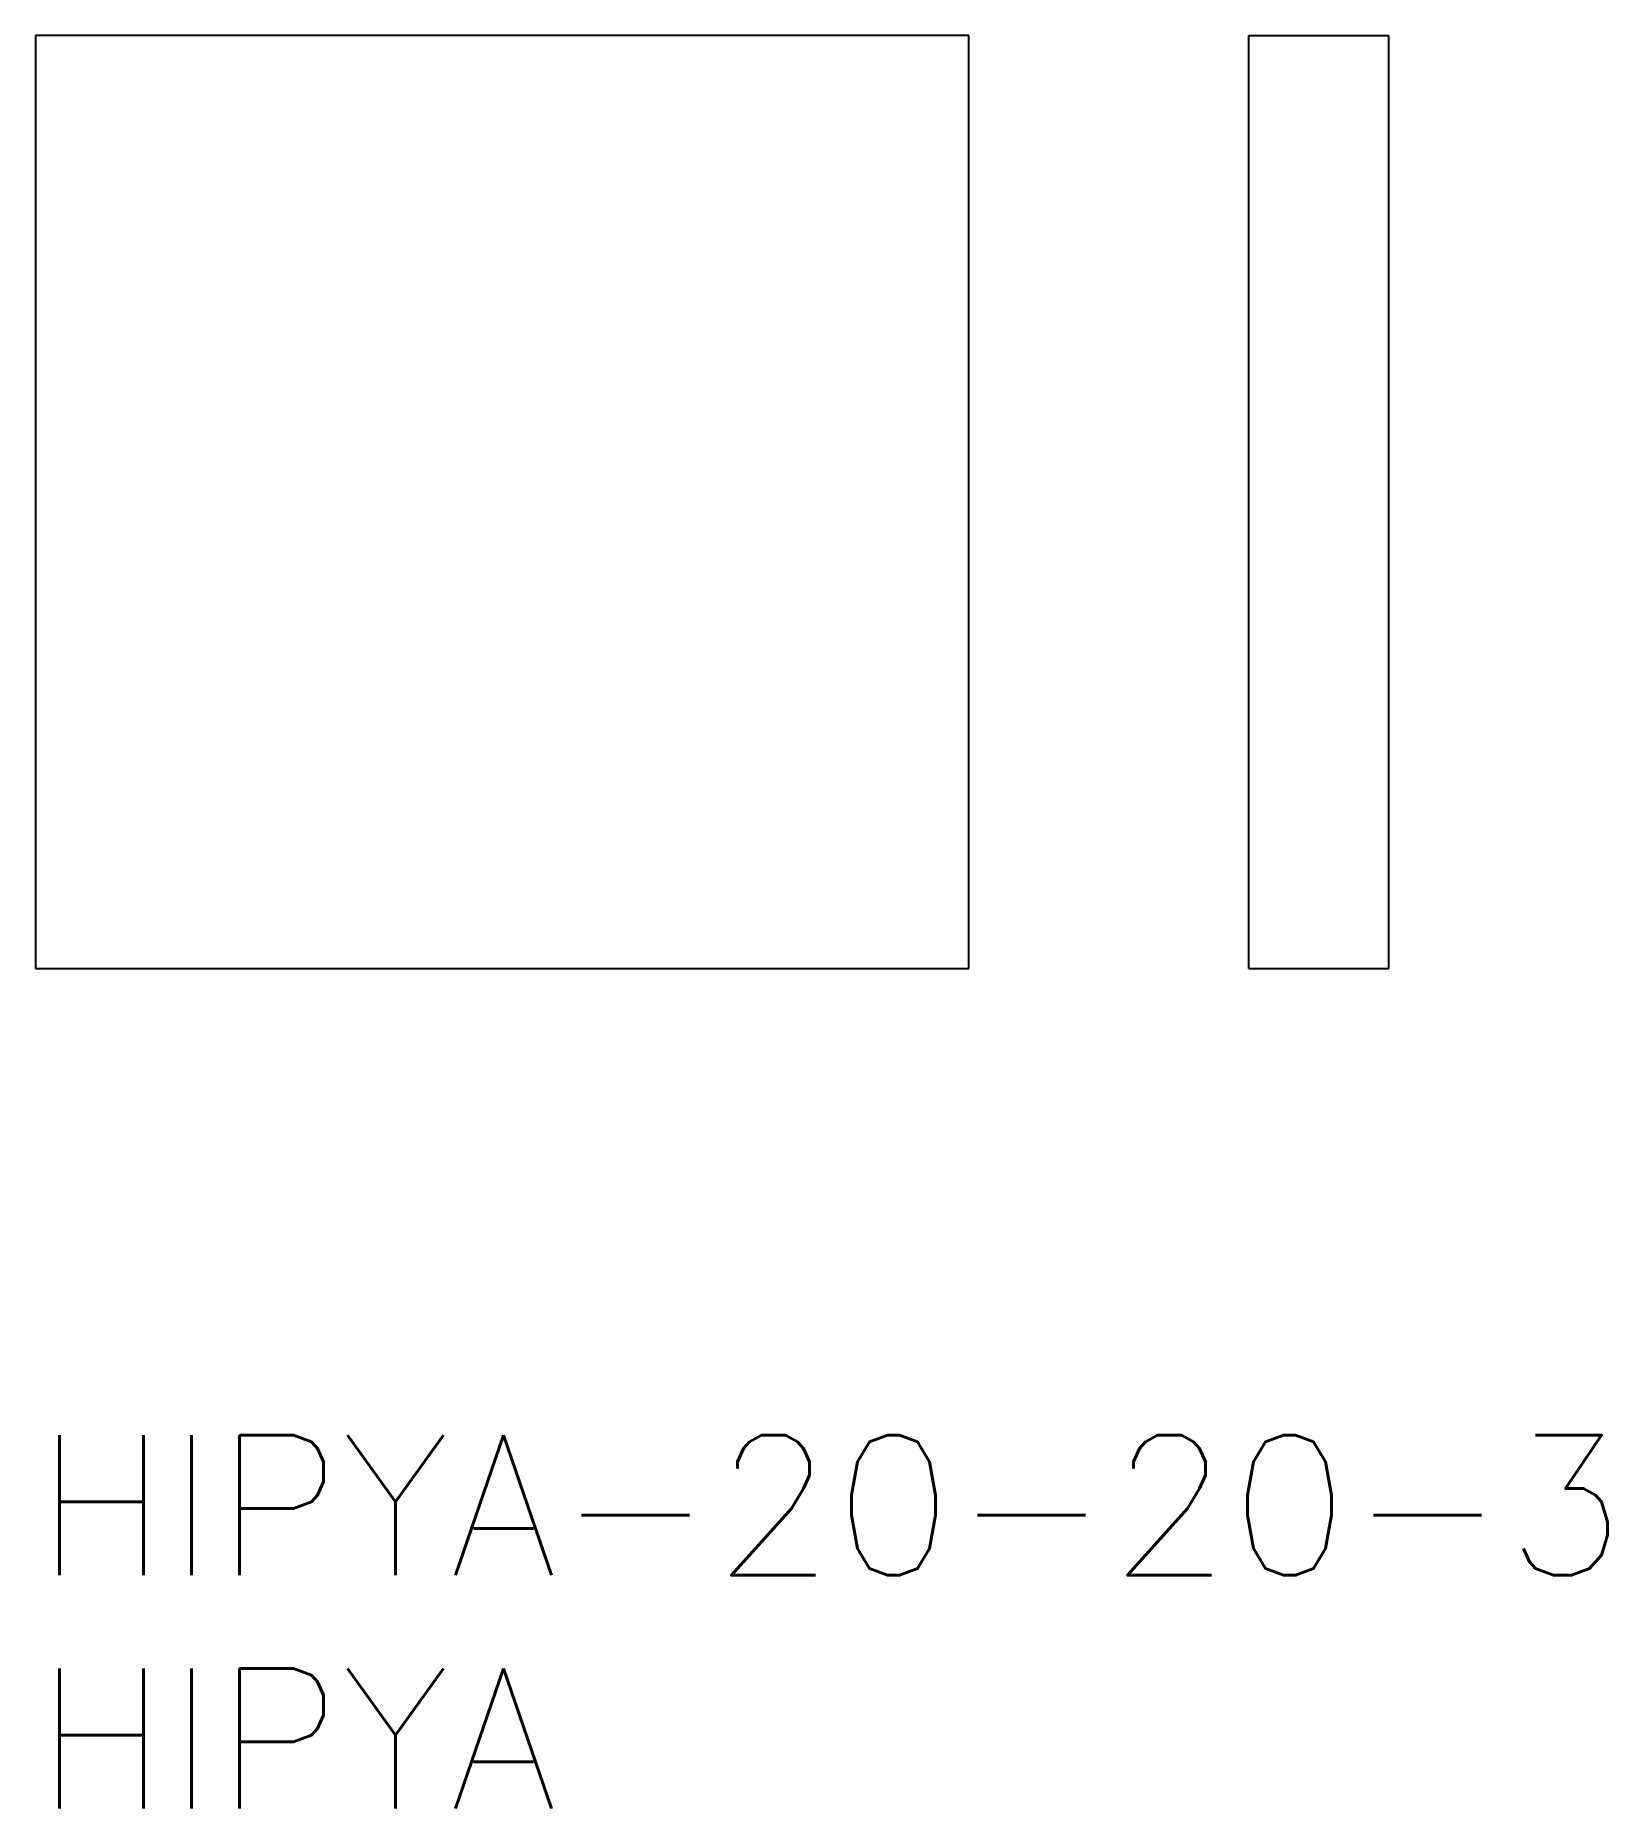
# Model space of a CAD drawing. Extents: x 0 to 33.7, y -8 to 30.
import ezdxf

# ---------------------------------------------------------------- set-up
doc = ezdxf.new("R2010")
doc.units = 0
doc.header["$LTSCALE"] = 0.5
doc.layers.add('MSM_CONTINUOUS', color=7, linetype='CONTINUOUS')
doc.layers.add('MSM_PART_NUMBER', color=7, linetype='CONTINUOUS')
doc.styles.get("Standard").update_dxf_attribs({"font": 'txt.shx', "height": 3, "bigfont": 'bigfont.shx'})

msp = doc.modelspace()

# ---------------------------------------------------------------- linework, layer by layer
at = {"layer": 'MSM_CONTINUOUS'}
for p, q in [((0, 30), (0, 10)), ((20, 30), (0, 30)), ((20, 10), (20, 30)), ((26, 30), (29, 30)), ((26, 10), (26, 30)), ((29, 10), (29, 30)), ((0, 10), (20, 10)), ((26, 10), (29, 10))]:
    msp.add_line(p, q, dxfattribs=at)

# ---------------------------------------------------------------- texts
at = {"layer": 'MSM_PART_NUMBER'}
for s, p in [('HIPYA-20-20-3', (0, -3)), ('HIPYA', (0, -8))]:
    msp.add_text(s, height=3, dxfattribs=at).set_placement(p)

doc.saveas('drawing.dxf')
